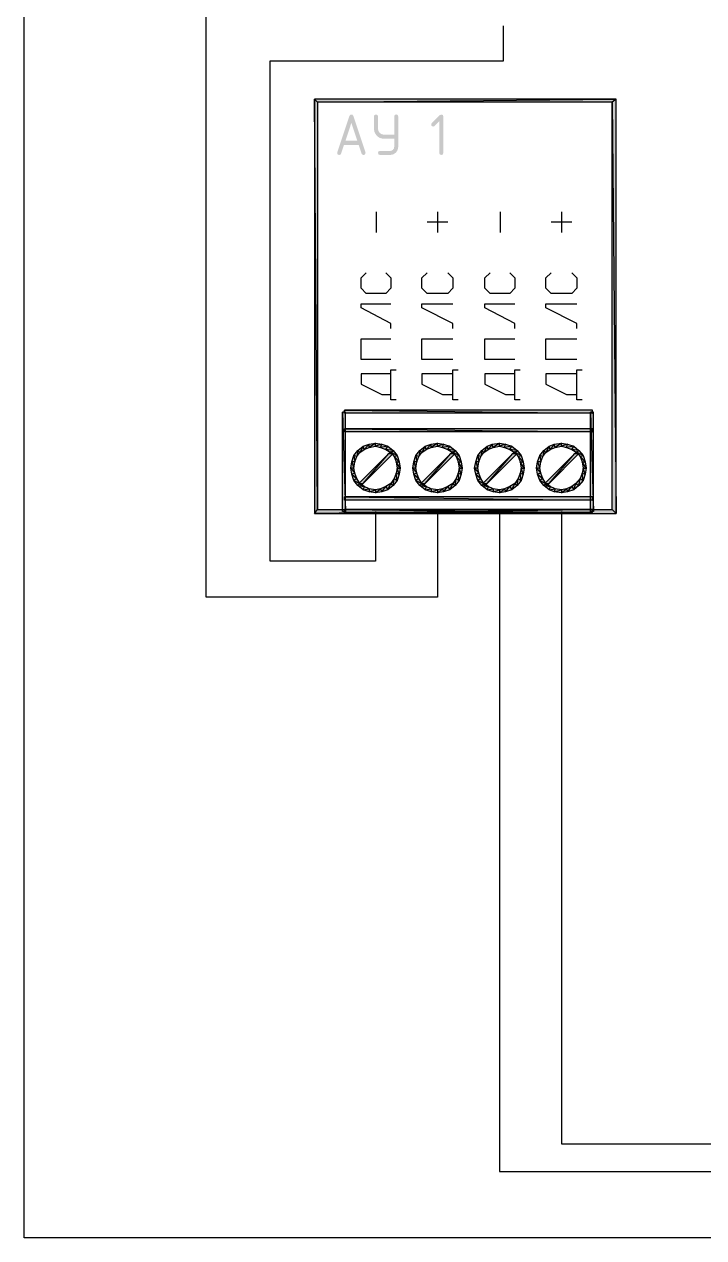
# Model space of a CAD drawing. Header units: millimetres. Extents: x 0 to 420, y 0 to 297.
# Drawn here: x 40.09 to 67.93, y 187.11 to 236.83 of the extents above; entities that cross this region are included whole.
import ezdxf

# ---------------------------------------------------------------- set-up
doc = ezdxf.new("R2010")
doc.units = ezdxf.units.MM
doc.layers.get('0').update_dxf_attribs({"linetype": 'CONTINUOUS'})

msp = doc.modelspace()

# ---------------------------------------------------------------- hatches: boundary and pattern name
at = {"true_color": 0x000007}
h = msp.add_hatch(color=0, dxfattribs=at)
h.paths.add_polyline_path([(64.346667, 216.789), (64.177333, 216.958333), (51.985333, 216.789)], flags=0)
h.paths.add_polyline_path([(64.177333, 216.958333), (51.985333, 216.789), (52.112333, 216.958333)], flags=0)
h.paths.add_polyline_path([(51.985333, 216.789), (52.112333, 216.958333), (51.985333, 233.764667)], flags=0)
h.paths.add_polyline_path([(52.112333, 216.958333), (51.985333, 233.764667), (52.112333, 233.637667)], flags=0)
h.paths.add_polyline_path([(51.985333, 233.764667), (52.112333, 233.637667), (64.346667, 233.764667)], flags=0)
h.paths.add_polyline_path([(52.112333, 233.637667), (64.346667, 233.764667), (64.177333, 233.637667)], flags=0)
h.paths.add_polyline_path([(64.346667, 233.764667), (64.177333, 233.637667), (64.346667, 216.789)], flags=0)
h.paths.add_polyline_path([(64.177333, 233.637667), (64.346667, 216.789), (64.177333, 216.958333)], flags=0)
h = msp.add_hatch(color=0, dxfattribs=at)
h.paths.add_polyline_path([(53.49423, 232.791661), (53.250593, 232.059647), (53.738418, 232.059647)], flags=0)
h.paths.add_polyline_path([(54.075211, 231.561899), (54.054265, 231.499405), (53.991977, 231.478666), (53.942023, 231.492791), (53.913153, 231.535441), (53.79354, 231.893731), (53.19492, 231.893731), (53.075306, 231.535441), (53.046023, 231.492791), (52.996482, 231.478666), (52.933988, 231.499405), (52.913249, 231.561899), (52.917107, 231.587806), (53.411548, 233.071678), (53.44338, 233.121563), (53.49423, 233.138375), (53.544735, 233.122321), (53.57581, 233.074434), (54.071352, 231.587806)], flags=0)
for points in [[(55.24953, 232.14288), (54.834465, 232.14288), (54.723369, 232.155713), (54.626588, 232.194281), (54.544172, 232.258687), (54.476175, 232.349035), (54.433524, 232.447427), (54.419399, 232.557394), (54.419399, 233.055693), (54.440139, 233.117704), (54.502633, 233.138375), (54.564645, 233.117704), (54.585315, 233.055693), (54.585315, 232.557394), (54.603505, 232.461827), (54.658076, 232.381556), (54.738622, 232.326986), (54.834465, 232.308796), (55.24953, 232.308796), (55.24953, 233.055693), (55.2702, 233.117704), (55.332212, 233.138375), (55.394499, 233.117704), (55.415445, 233.055693), (55.415445, 231.810497), (55.391192, 231.681582), (55.318983, 231.574577), (55.212047, 231.502644), (55.083614, 231.478666), (54.668549, 231.478666), (54.606055, 231.499405), (54.585315, 231.561899), (54.606055, 231.623911), (54.668549, 231.644582), (55.083614, 231.644582), (55.147279, 231.656639), (55.201023, 231.693088), (55.237265, 231.746419), (55.24953, 231.810497)], [(57.096152, 232.855602), (56.905431, 232.66433), (56.847554, 232.640628), (56.78506, 232.661298), (56.76432, 232.72331), (56.788022, 232.781187), (57.112688, 233.105853), (57.179385, 233.138375), (57.241673, 233.117704), (57.262619, 233.055693), (57.262619, 231.561899), (57.241673, 231.499405), (57.179385, 231.478666), (57.116891, 231.499405), (57.096152, 231.561899)], [(55.118, 219.329), (55.202667, 219.244333), (55.033333, 219.244333)], [(57.658, 219.329), (57.742667, 219.244333), (57.573333, 219.244333)], [(60.198, 219.329), (60.282667, 219.244333), (60.113333, 219.244333)], [(62.738, 219.329), (62.822667, 219.244333), (62.653333, 219.244333)], [(55.033333, 219.244333), (55.202667, 219.244333), (53.975, 218.016667)], [(57.573333, 219.244333), (57.742667, 219.244333), (56.515, 218.016667)], [(60.113333, 219.244333), (60.282667, 219.244333), (59.055, 218.016667)], [(62.653333, 219.244333), (62.822667, 219.244333), (61.595, 218.016667)]]:
    msp.add_hatch(color=0, dxfattribs=at).paths.add_polyline_path(points, flags=0)
h = msp.add_hatch(color=0, dxfattribs=at)
h.paths.add_polyline_path([(53.255333, 220.937667), (53.128333, 220.937667), (53.255333, 216.873667)], flags=0)
h.paths.add_polyline_path([(53.128333, 220.937667), (53.255333, 216.873667), (53.128333, 216.873667)], flags=0)
h = msp.add_hatch(color=0, dxfattribs=at)
h.paths.add_polyline_path([(63.373, 221.022333), (53.213, 221.022333), (63.373, 220.895333)], flags=0)
h.paths.add_polyline_path([(53.213, 221.022333), (63.373, 220.895333), (53.213, 220.895333)], flags=0)
h = msp.add_hatch(color=0, dxfattribs=at)
h.paths.add_polyline_path([(63.415333, 220.937667), (63.288333, 220.937667), (63.415333, 216.873667)], flags=0)
h.paths.add_polyline_path([(63.288333, 220.937667), (63.415333, 216.873667), (63.288333, 216.873667)], flags=0)
h = msp.add_hatch(color=0, dxfattribs=at)
h.paths.add_polyline_path([(63.373, 220.260333), (53.213, 220.260333), (63.373, 220.133333)], flags=0)
h.paths.add_polyline_path([(53.213, 220.260333), (63.373, 220.133333), (53.213, 220.133333)], flags=0)
h = msp.add_hatch(color=0, dxfattribs=at)
h.paths.add_polyline_path([(55.329667, 218.44), (55.456667, 218.397667), (55.372, 218.651667)], flags=0)
h.paths.add_polyline_path([(55.456667, 218.397667), (55.372, 218.651667), (55.499, 218.651667)], flags=0)
h.paths.add_polyline_path([(55.372, 218.651667), (55.499, 218.651667), (55.329667, 218.905667)], flags=0)
h.paths.add_polyline_path([(55.499, 218.651667), (55.329667, 218.905667), (55.456667, 218.905667)], flags=0)
h.paths.add_polyline_path([(55.329667, 218.905667), (55.456667, 218.905667), (55.245, 219.117333)], flags=0)
h.paths.add_polyline_path([(55.456667, 218.905667), (55.245, 219.117333), (55.372, 219.159667)], flags=0)
h.paths.add_polyline_path([(55.245, 219.117333), (55.372, 219.159667), (55.118, 219.286667)], flags=0)
h.paths.add_polyline_path([(55.372, 219.159667), (55.118, 219.286667), (55.202667, 219.371333)], flags=0)
h.paths.add_polyline_path([(55.118, 219.286667), (55.202667, 219.371333), (54.906333, 219.413667)], flags=0)
h.paths.add_polyline_path([(55.202667, 219.371333), (54.906333, 219.413667), (54.991, 219.540667)], flags=0)
h.paths.add_polyline_path([(54.906333, 219.413667), (54.991, 219.540667), (54.694667, 219.498333)], flags=0)
h.paths.add_polyline_path([(54.991, 219.540667), (54.694667, 219.498333), (54.737, 219.625333)], flags=0)
h.paths.add_polyline_path([(54.694667, 219.498333), (54.737, 219.625333), (54.483, 219.540667)], flags=0)
h.paths.add_polyline_path([(54.737, 219.625333), (54.483, 219.540667), (54.483, 219.667667)], flags=0)
h.paths.add_polyline_path([(54.483, 219.540667), (54.483, 219.667667), (54.229, 219.498333)], flags=0)
h.paths.add_polyline_path([(54.483, 219.667667), (54.229, 219.498333), (54.229, 219.625333)], flags=0)
h.paths.add_polyline_path([(54.229, 219.498333), (54.229, 219.625333), (54.017333, 219.413667)], flags=0)
h.paths.add_polyline_path([(54.229, 219.625333), (54.017333, 219.413667), (53.975, 219.540667)], flags=0)
h.paths.add_polyline_path([(54.017333, 219.413667), (53.975, 219.540667), (53.848, 219.286667)], flags=0)
h.paths.add_polyline_path([(53.975, 219.540667), (53.848, 219.286667), (53.763333, 219.371333)], flags=0)
h.paths.add_polyline_path([(53.848, 219.286667), (53.763333, 219.371333), (53.721, 219.117333)], flags=0)
h.paths.add_polyline_path([(53.763333, 219.371333), (53.721, 219.117333), (53.594, 219.159667)], flags=0)
h.paths.add_polyline_path([(53.721, 219.117333), (53.594, 219.159667), (53.636333, 218.905667)], flags=0)
h.paths.add_polyline_path([(53.594, 219.159667), (53.636333, 218.905667), (53.509333, 218.905667)], flags=0)
h.paths.add_polyline_path([(53.636333, 218.905667), (53.509333, 218.905667), (53.594, 218.651667)], flags=0)
h.paths.add_polyline_path([(53.509333, 218.905667), (53.594, 218.651667), (53.467, 218.651667)], flags=0)
h.paths.add_polyline_path([(53.594, 218.651667), (53.467, 218.651667), (53.636333, 218.44)], flags=0)
h.paths.add_polyline_path([(53.467, 218.651667), (53.636333, 218.44), (53.509333, 218.397667)], flags=0)
h.paths.add_polyline_path([(53.636333, 218.44), (53.509333, 218.397667), (53.721, 218.228333)], flags=0)
h.paths.add_polyline_path([(53.509333, 218.397667), (53.721, 218.228333), (53.594, 218.143667)], flags=0)
h.paths.add_polyline_path([(53.721, 218.228333), (53.594, 218.143667), (53.848, 218.016667)], flags=0)
h.paths.add_polyline_path([(53.594, 218.143667), (53.848, 218.016667), (53.763333, 217.932)], flags=0)
h.paths.add_polyline_path([(53.848, 218.016667), (53.763333, 217.932), (54.017333, 217.889667)], flags=0)
h.paths.add_polyline_path([(53.763333, 217.932), (54.017333, 217.889667), (53.975, 217.762667)], flags=0)
h.paths.add_polyline_path([(54.017333, 217.889667), (53.975, 217.762667), (54.229, 217.805)], flags=0)
h.paths.add_polyline_path([(53.975, 217.762667), (54.229, 217.805), (54.229, 217.678)], flags=0)
h.paths.add_polyline_path([(54.229, 217.805), (54.229, 217.678), (54.483, 217.762667)], flags=0)
h.paths.add_polyline_path([(54.229, 217.678), (54.483, 217.762667), (54.483, 217.635667)], flags=0)
h.paths.add_polyline_path([(54.483, 217.762667), (54.483, 217.635667), (54.694667, 217.805)], flags=0)
h.paths.add_polyline_path([(54.483, 217.635667), (54.694667, 217.805), (54.737, 217.678)], flags=0)
h.paths.add_polyline_path([(54.694667, 217.805), (54.737, 217.678), (54.906333, 217.889667)], flags=0)
h.paths.add_polyline_path([(54.737, 217.678), (54.906333, 217.889667), (54.991, 217.762667)], flags=0)
h.paths.add_polyline_path([(54.906333, 217.889667), (54.991, 217.762667), (55.118, 218.016667)], flags=0)
h.paths.add_polyline_path([(54.991, 217.762667), (55.118, 218.016667), (55.202667, 217.932)], flags=0)
h.paths.add_polyline_path([(55.118, 218.016667), (55.202667, 217.932), (55.245, 218.228333)], flags=0)
h.paths.add_polyline_path([(55.202667, 217.932), (55.245, 218.228333), (55.372, 218.143667)], flags=0)
h.paths.add_polyline_path([(55.245, 218.228333), (55.372, 218.143667), (55.329667, 218.44)], flags=0)
h.paths.add_polyline_path([(55.372, 218.143667), (55.329667, 218.44), (55.456667, 218.397667)], flags=0)
h = msp.add_hatch(color=0, dxfattribs=at)
h.paths.add_polyline_path([(57.869667, 218.44), (57.996667, 218.397667), (57.912, 218.651667)], flags=0)
h.paths.add_polyline_path([(57.996667, 218.397667), (57.912, 218.651667), (58.039, 218.651667)], flags=0)
h.paths.add_polyline_path([(57.912, 218.651667), (58.039, 218.651667), (57.869667, 218.905667)], flags=0)
h.paths.add_polyline_path([(58.039, 218.651667), (57.869667, 218.905667), (57.996667, 218.905667)], flags=0)
h.paths.add_polyline_path([(57.869667, 218.905667), (57.996667, 218.905667), (57.785, 219.117333)], flags=0)
h.paths.add_polyline_path([(57.996667, 218.905667), (57.785, 219.117333), (57.912, 219.159667)], flags=0)
h.paths.add_polyline_path([(57.785, 219.117333), (57.912, 219.159667), (57.658, 219.286667)], flags=0)
h.paths.add_polyline_path([(57.912, 219.159667), (57.658, 219.286667), (57.742667, 219.371333)], flags=0)
h.paths.add_polyline_path([(57.658, 219.286667), (57.742667, 219.371333), (57.446333, 219.413667)], flags=0)
h.paths.add_polyline_path([(57.742667, 219.371333), (57.446333, 219.413667), (57.531, 219.540667)], flags=0)
h.paths.add_polyline_path([(57.446333, 219.413667), (57.531, 219.540667), (57.234667, 219.498333)], flags=0)
h.paths.add_polyline_path([(57.531, 219.540667), (57.234667, 219.498333), (57.277, 219.625333)], flags=0)
h.paths.add_polyline_path([(57.234667, 219.498333), (57.277, 219.625333), (57.023, 219.540667)], flags=0)
h.paths.add_polyline_path([(57.277, 219.625333), (57.023, 219.540667), (57.023, 219.667667)], flags=0)
h.paths.add_polyline_path([(57.023, 219.540667), (57.023, 219.667667), (56.769, 219.498333)], flags=0)
h.paths.add_polyline_path([(57.023, 219.667667), (56.769, 219.498333), (56.769, 219.625333)], flags=0)
h.paths.add_polyline_path([(56.769, 219.498333), (56.769, 219.625333), (56.557333, 219.413667)], flags=0)
h.paths.add_polyline_path([(56.769, 219.625333), (56.557333, 219.413667), (56.515, 219.540667)], flags=0)
h.paths.add_polyline_path([(56.557333, 219.413667), (56.515, 219.540667), (56.388, 219.286667)], flags=0)
h.paths.add_polyline_path([(56.515, 219.540667), (56.388, 219.286667), (56.303333, 219.371333)], flags=0)
h.paths.add_polyline_path([(56.388, 219.286667), (56.303333, 219.371333), (56.261, 219.117333)], flags=0)
h.paths.add_polyline_path([(56.303333, 219.371333), (56.261, 219.117333), (56.134, 219.159667)], flags=0)
h.paths.add_polyline_path([(56.261, 219.117333), (56.134, 219.159667), (56.176333, 218.905667)], flags=0)
h.paths.add_polyline_path([(56.134, 219.159667), (56.176333, 218.905667), (56.049333, 218.905667)], flags=0)
h.paths.add_polyline_path([(56.176333, 218.905667), (56.049333, 218.905667), (56.134, 218.651667)], flags=0)
h.paths.add_polyline_path([(56.049333, 218.905667), (56.134, 218.651667), (56.007, 218.651667)], flags=0)
h.paths.add_polyline_path([(56.134, 218.651667), (56.007, 218.651667), (56.176333, 218.44)], flags=0)
h.paths.add_polyline_path([(56.007, 218.651667), (56.176333, 218.44), (56.049333, 218.397667)], flags=0)
h.paths.add_polyline_path([(56.176333, 218.44), (56.049333, 218.397667), (56.261, 218.228333)], flags=0)
h.paths.add_polyline_path([(56.049333, 218.397667), (56.261, 218.228333), (56.134, 218.143667)], flags=0)
h.paths.add_polyline_path([(56.261, 218.228333), (56.134, 218.143667), (56.388, 218.016667)], flags=0)
h.paths.add_polyline_path([(56.134, 218.143667), (56.388, 218.016667), (56.303333, 217.932)], flags=0)
h.paths.add_polyline_path([(56.388, 218.016667), (56.303333, 217.932), (56.557333, 217.889667)], flags=0)
h.paths.add_polyline_path([(56.303333, 217.932), (56.557333, 217.889667), (56.515, 217.762667)], flags=0)
h.paths.add_polyline_path([(56.557333, 217.889667), (56.515, 217.762667), (56.769, 217.805)], flags=0)
h.paths.add_polyline_path([(56.515, 217.762667), (56.769, 217.805), (56.769, 217.678)], flags=0)
h.paths.add_polyline_path([(56.769, 217.805), (56.769, 217.678), (57.023, 217.762667)], flags=0)
h.paths.add_polyline_path([(56.769, 217.678), (57.023, 217.762667), (57.023, 217.635667)], flags=0)
h.paths.add_polyline_path([(57.023, 217.762667), (57.023, 217.635667), (57.234667, 217.805)], flags=0)
h.paths.add_polyline_path([(57.023, 217.635667), (57.234667, 217.805), (57.277, 217.678)], flags=0)
h.paths.add_polyline_path([(57.234667, 217.805), (57.277, 217.678), (57.446333, 217.889667)], flags=0)
h.paths.add_polyline_path([(57.277, 217.678), (57.446333, 217.889667), (57.531, 217.762667)], flags=0)
h.paths.add_polyline_path([(57.446333, 217.889667), (57.531, 217.762667), (57.658, 218.016667)], flags=0)
h.paths.add_polyline_path([(57.531, 217.762667), (57.658, 218.016667), (57.742667, 217.932)], flags=0)
h.paths.add_polyline_path([(57.658, 218.016667), (57.742667, 217.932), (57.785, 218.228333)], flags=0)
h.paths.add_polyline_path([(57.742667, 217.932), (57.785, 218.228333), (57.912, 218.143667)], flags=0)
h.paths.add_polyline_path([(57.785, 218.228333), (57.912, 218.143667), (57.869667, 218.44)], flags=0)
h.paths.add_polyline_path([(57.912, 218.143667), (57.869667, 218.44), (57.996667, 218.397667)], flags=0)
h = msp.add_hatch(color=0, dxfattribs=at)
h.paths.add_polyline_path([(60.409667, 218.44), (60.536667, 218.397667), (60.452, 218.651667)], flags=0)
h.paths.add_polyline_path([(60.536667, 218.397667), (60.452, 218.651667), (60.579, 218.651667)], flags=0)
h.paths.add_polyline_path([(60.452, 218.651667), (60.579, 218.651667), (60.409667, 218.905667)], flags=0)
h.paths.add_polyline_path([(60.579, 218.651667), (60.409667, 218.905667), (60.536667, 218.905667)], flags=0)
h.paths.add_polyline_path([(60.409667, 218.905667), (60.536667, 218.905667), (60.325, 219.117333)], flags=0)
h.paths.add_polyline_path([(60.536667, 218.905667), (60.325, 219.117333), (60.452, 219.159667)], flags=0)
h.paths.add_polyline_path([(60.325, 219.117333), (60.452, 219.159667), (60.198, 219.286667)], flags=0)
h.paths.add_polyline_path([(60.452, 219.159667), (60.198, 219.286667), (60.282667, 219.371333)], flags=0)
h.paths.add_polyline_path([(60.198, 219.286667), (60.282667, 219.371333), (59.986333, 219.413667)], flags=0)
h.paths.add_polyline_path([(60.282667, 219.371333), (59.986333, 219.413667), (60.071, 219.540667)], flags=0)
h.paths.add_polyline_path([(59.986333, 219.413667), (60.071, 219.540667), (59.774667, 219.498333)], flags=0)
h.paths.add_polyline_path([(60.071, 219.540667), (59.774667, 219.498333), (59.817, 219.625333)], flags=0)
h.paths.add_polyline_path([(59.774667, 219.498333), (59.817, 219.625333), (59.563, 219.540667)], flags=0)
h.paths.add_polyline_path([(59.817, 219.625333), (59.563, 219.540667), (59.563, 219.667667)], flags=0)
h.paths.add_polyline_path([(59.563, 219.540667), (59.563, 219.667667), (59.309, 219.498333)], flags=0)
h.paths.add_polyline_path([(59.563, 219.667667), (59.309, 219.498333), (59.266667, 219.625333)], flags=0)
h.paths.add_polyline_path([(59.309, 219.498333), (59.266667, 219.625333), (59.097333, 219.413667)], flags=0)
h.paths.add_polyline_path([(59.266667, 219.625333), (59.097333, 219.413667), (59.055, 219.540667)], flags=0)
h.paths.add_polyline_path([(59.097333, 219.413667), (59.055, 219.540667), (58.928, 219.286667)], flags=0)
h.paths.add_polyline_path([(59.055, 219.540667), (58.928, 219.286667), (58.843333, 219.371333)], flags=0)
h.paths.add_polyline_path([(58.928, 219.286667), (58.843333, 219.371333), (58.801, 219.117333)], flags=0)
h.paths.add_polyline_path([(58.843333, 219.371333), (58.801, 219.117333), (58.674, 219.159667)], flags=0)
h.paths.add_polyline_path([(58.801, 219.117333), (58.674, 219.159667), (58.716333, 218.905667)], flags=0)
h.paths.add_polyline_path([(58.674, 219.159667), (58.716333, 218.905667), (58.589333, 218.905667)], flags=0)
h.paths.add_polyline_path([(58.716333, 218.905667), (58.589333, 218.905667), (58.674, 218.651667)], flags=0)
h.paths.add_polyline_path([(58.589333, 218.905667), (58.674, 218.651667), (58.547, 218.651667)], flags=0)
h.paths.add_polyline_path([(58.674, 218.651667), (58.547, 218.651667), (58.716333, 218.44)], flags=0)
h.paths.add_polyline_path([(58.547, 218.651667), (58.716333, 218.44), (58.589333, 218.397667)], flags=0)
h.paths.add_polyline_path([(58.716333, 218.44), (58.589333, 218.397667), (58.801, 218.228333)], flags=0)
h.paths.add_polyline_path([(58.589333, 218.397667), (58.801, 218.228333), (58.674, 218.143667)], flags=0)
h.paths.add_polyline_path([(58.801, 218.228333), (58.674, 218.143667), (58.928, 218.016667)], flags=0)
h.paths.add_polyline_path([(58.674, 218.143667), (58.928, 218.016667), (58.843333, 217.932)], flags=0)
h.paths.add_polyline_path([(58.928, 218.016667), (58.843333, 217.932), (59.097333, 217.889667)], flags=0)
h.paths.add_polyline_path([(58.843333, 217.932), (59.097333, 217.889667), (59.055, 217.762667)], flags=0)
h.paths.add_polyline_path([(59.097333, 217.889667), (59.055, 217.762667), (59.309, 217.805)], flags=0)
h.paths.add_polyline_path([(59.055, 217.762667), (59.309, 217.805), (59.309, 217.678)], flags=0)
h.paths.add_polyline_path([(59.309, 217.805), (59.309, 217.678), (59.563, 217.762667)], flags=0)
h.paths.add_polyline_path([(59.309, 217.678), (59.563, 217.762667), (59.563, 217.635667)], flags=0)
h.paths.add_polyline_path([(59.563, 217.762667), (59.563, 217.635667), (59.774667, 217.805)], flags=0)
h.paths.add_polyline_path([(59.563, 217.635667), (59.774667, 217.805), (59.817, 217.678)], flags=0)
h.paths.add_polyline_path([(59.774667, 217.805), (59.817, 217.678), (59.986333, 217.889667)], flags=0)
h.paths.add_polyline_path([(59.817, 217.678), (59.986333, 217.889667), (60.071, 217.762667)], flags=0)
h.paths.add_polyline_path([(59.986333, 217.889667), (60.071, 217.762667), (60.198, 218.016667)], flags=0)
h.paths.add_polyline_path([(60.071, 217.762667), (60.198, 218.016667), (60.282667, 217.932)], flags=0)
h.paths.add_polyline_path([(60.198, 218.016667), (60.282667, 217.932), (60.325, 218.228333)], flags=0)
h.paths.add_polyline_path([(60.282667, 217.932), (60.325, 218.228333), (60.452, 218.143667)], flags=0)
h.paths.add_polyline_path([(60.325, 218.228333), (60.452, 218.143667), (60.409667, 218.44)], flags=0)
h.paths.add_polyline_path([(60.452, 218.143667), (60.409667, 218.44), (60.536667, 218.397667)], flags=0)
h = msp.add_hatch(color=0, dxfattribs=at)
h.paths.add_polyline_path([(62.949667, 218.44), (63.076667, 218.397667), (62.992, 218.651667)], flags=0)
h.paths.add_polyline_path([(63.076667, 218.397667), (62.992, 218.651667), (63.119, 218.651667)], flags=0)
h.paths.add_polyline_path([(62.992, 218.651667), (63.119, 218.651667), (62.949667, 218.905667)], flags=0)
h.paths.add_polyline_path([(63.119, 218.651667), (62.949667, 218.905667), (63.076667, 218.905667)], flags=0)
h.paths.add_polyline_path([(62.949667, 218.905667), (63.076667, 218.905667), (62.865, 219.117333)], flags=0)
h.paths.add_polyline_path([(63.076667, 218.905667), (62.865, 219.117333), (62.992, 219.159667)], flags=0)
h.paths.add_polyline_path([(62.865, 219.117333), (62.992, 219.159667), (62.738, 219.286667)], flags=0)
h.paths.add_polyline_path([(62.992, 219.159667), (62.738, 219.286667), (62.822667, 219.371333)], flags=0)
h.paths.add_polyline_path([(62.738, 219.286667), (62.822667, 219.371333), (62.526333, 219.413667)], flags=0)
h.paths.add_polyline_path([(62.822667, 219.371333), (62.526333, 219.413667), (62.611, 219.540667)], flags=0)
h.paths.add_polyline_path([(62.526333, 219.413667), (62.611, 219.540667), (62.314667, 219.498333)], flags=0)
h.paths.add_polyline_path([(62.611, 219.540667), (62.314667, 219.498333), (62.357, 219.625333)], flags=0)
h.paths.add_polyline_path([(62.314667, 219.498333), (62.357, 219.625333), (62.103, 219.540667)], flags=0)
h.paths.add_polyline_path([(62.357, 219.625333), (62.103, 219.540667), (62.103, 219.667667)], flags=0)
h.paths.add_polyline_path([(62.103, 219.540667), (62.103, 219.667667), (61.849, 219.498333)], flags=0)
h.paths.add_polyline_path([(62.103, 219.667667), (61.849, 219.498333), (61.806667, 219.625333)], flags=0)
h.paths.add_polyline_path([(61.849, 219.498333), (61.806667, 219.625333), (61.637333, 219.413667)], flags=0)
h.paths.add_polyline_path([(61.806667, 219.625333), (61.637333, 219.413667), (61.595, 219.540667)], flags=0)
h.paths.add_polyline_path([(61.637333, 219.413667), (61.595, 219.540667), (61.468, 219.286667)], flags=0)
h.paths.add_polyline_path([(61.595, 219.540667), (61.468, 219.286667), (61.383333, 219.371333)], flags=0)
h.paths.add_polyline_path([(61.468, 219.286667), (61.383333, 219.371333), (61.341, 219.117333)], flags=0)
h.paths.add_polyline_path([(61.383333, 219.371333), (61.341, 219.117333), (61.214, 219.159667)], flags=0)
h.paths.add_polyline_path([(61.341, 219.117333), (61.214, 219.159667), (61.256333, 218.905667)], flags=0)
h.paths.add_polyline_path([(61.214, 219.159667), (61.256333, 218.905667), (61.129333, 218.905667)], flags=0)
h.paths.add_polyline_path([(61.256333, 218.905667), (61.129333, 218.905667), (61.214, 218.651667)], flags=0)
h.paths.add_polyline_path([(61.129333, 218.905667), (61.214, 218.651667), (61.087, 218.651667)], flags=0)
h.paths.add_polyline_path([(61.214, 218.651667), (61.087, 218.651667), (61.256333, 218.44)], flags=0)
h.paths.add_polyline_path([(61.087, 218.651667), (61.256333, 218.44), (61.129333, 218.397667)], flags=0)
h.paths.add_polyline_path([(61.256333, 218.44), (61.129333, 218.397667), (61.341, 218.228333)], flags=0)
h.paths.add_polyline_path([(61.129333, 218.397667), (61.341, 218.228333), (61.214, 218.143667)], flags=0)
h.paths.add_polyline_path([(61.341, 218.228333), (61.214, 218.143667), (61.468, 218.016667)], flags=0)
h.paths.add_polyline_path([(61.214, 218.143667), (61.468, 218.016667), (61.383333, 217.932)], flags=0)
h.paths.add_polyline_path([(61.468, 218.016667), (61.383333, 217.932), (61.637333, 217.889667)], flags=0)
h.paths.add_polyline_path([(61.383333, 217.932), (61.637333, 217.889667), (61.595, 217.762667)], flags=0)
h.paths.add_polyline_path([(61.637333, 217.889667), (61.595, 217.762667), (61.849, 217.805)], flags=0)
h.paths.add_polyline_path([(61.595, 217.762667), (61.849, 217.805), (61.806667, 217.678)], flags=0)
h.paths.add_polyline_path([(61.849, 217.805), (61.806667, 217.678), (62.103, 217.762667)], flags=0)
h.paths.add_polyline_path([(61.806667, 217.678), (62.103, 217.762667), (62.103, 217.635667)], flags=0)
h.paths.add_polyline_path([(62.103, 217.762667), (62.103, 217.635667), (62.314667, 217.805)], flags=0)
h.paths.add_polyline_path([(62.103, 217.635667), (62.314667, 217.805), (62.357, 217.678)], flags=0)
h.paths.add_polyline_path([(62.314667, 217.805), (62.357, 217.678), (62.526333, 217.889667)], flags=0)
h.paths.add_polyline_path([(62.357, 217.678), (62.526333, 217.889667), (62.611, 217.762667)], flags=0)
h.paths.add_polyline_path([(62.526333, 217.889667), (62.611, 217.762667), (62.695667, 218.016667)], flags=0)
h.paths.add_polyline_path([(62.611, 217.762667), (62.695667, 218.016667), (62.822667, 217.932)], flags=0)
h.paths.add_polyline_path([(62.695667, 218.016667), (62.822667, 217.932), (62.865, 218.228333)], flags=0)
h.paths.add_polyline_path([(62.822667, 217.932), (62.865, 218.228333), (62.992, 218.143667)], flags=0)
h.paths.add_polyline_path([(62.865, 218.228333), (62.992, 218.143667), (62.949667, 218.44)], flags=0)
h.paths.add_polyline_path([(62.992, 218.143667), (62.949667, 218.44), (63.076667, 218.397667)], flags=0)
h = msp.add_hatch(color=0, dxfattribs=at)
h.paths.add_polyline_path([(55.033333, 219.244333), (53.805667, 218.016667), (53.975, 218.016667)], flags=0)
h.paths.add_polyline_path([(53.805667, 218.016667), (53.975, 218.016667), (53.890333, 217.932)], flags=0)
h = msp.add_hatch(color=0, dxfattribs=at)
h.paths.add_polyline_path([(57.573333, 219.244333), (56.345667, 218.016667), (56.515, 218.016667)], flags=0)
h.paths.add_polyline_path([(56.345667, 218.016667), (56.515, 218.016667), (56.430333, 217.932)], flags=0)
h = msp.add_hatch(color=0, dxfattribs=at)
h.paths.add_polyline_path([(60.113333, 219.244333), (58.885667, 218.016667), (59.055, 218.016667)], flags=0)
h.paths.add_polyline_path([(58.885667, 218.016667), (59.055, 218.016667), (58.970333, 217.932)], flags=0)
h = msp.add_hatch(color=0, dxfattribs=at)
h.paths.add_polyline_path([(62.653333, 219.244333), (61.425667, 218.016667), (61.595, 218.016667)], flags=0)
h.paths.add_polyline_path([(61.425667, 218.016667), (61.595, 218.016667), (61.510333, 217.932)], flags=0)
h = msp.add_hatch(color=0, dxfattribs=at)
h.paths.add_polyline_path([(63.373, 217.466333), (53.213, 217.466333), (63.373, 217.339333)], flags=0)
h.paths.add_polyline_path([(53.213, 217.466333), (63.373, 217.339333), (53.213, 217.339333)], flags=0)
h = msp.add_hatch(color=0, dxfattribs=at)
h.paths.add_polyline_path([(63.373, 216.958333), (53.213, 216.958333), (63.373, 216.831333)], flags=0)
h.paths.add_polyline_path([(53.213, 216.958333), (63.373, 216.831333), (53.213, 216.831333)], flags=0)

# ---------------------------------------------------------------- linework, layer by layer
at = {"color": 0, "true_color": 0x000007}
for points in [[(138.218333, 272.203333), (138.218333, 187.113333), (40.089667, 187.113333), (40.089667, 272.203333)], [(51.985333, 216.789), (52.112333, 216.958333), (51.985333, 233.764667)], [(52.112333, 216.958333), (51.985333, 233.764667), (52.112333, 233.637667)], [(51.985333, 233.764667), (52.112333, 233.637667), (64.346667, 233.764667)], [(52.112333, 233.637667), (64.346667, 233.764667), (64.177333, 233.637667)], [(64.346667, 233.764667), (64.177333, 233.637667), (64.346667, 216.789)], [(64.177333, 233.637667), (64.346667, 216.789), (64.177333, 216.958333)], [(53.255333, 220.937667), (53.128333, 220.937667), (53.255333, 216.873667)], [(53.128333, 220.937667), (53.255333, 216.873667), (53.128333, 216.873667)], [(63.373, 221.022333), (53.213, 221.022333), (63.373, 220.895333)], [(53.213, 221.022333), (63.373, 220.895333), (53.213, 220.895333)], [(63.415333, 220.937667), (63.288333, 220.937667), (63.415333, 216.873667)], [(63.288333, 220.937667), (63.415333, 216.873667), (63.288333, 216.873667)], [(63.373, 220.260333), (53.213, 220.260333), (63.373, 220.133333)], [(53.213, 220.260333), (63.373, 220.133333), (53.213, 220.133333)], [(53.763333, 219.371333), (53.721, 219.117333), (53.594, 219.159667)], [(53.848, 219.286667), (53.763333, 219.371333), (53.721, 219.117333)], [(53.975, 219.540667), (53.848, 219.286667), (53.763333, 219.371333)], [(54.017333, 219.413667), (53.975, 219.540667), (53.848, 219.286667)], [(54.229, 219.625333), (54.017333, 219.413667), (53.975, 219.540667)], [(54.229, 219.498333), (54.229, 219.625333), (54.017333, 219.413667)], [(54.483, 219.540667), (54.483, 219.667667), (54.229, 219.498333)], [(54.483, 219.667667), (54.229, 219.498333), (54.229, 219.625333)], [(54.737, 219.625333), (54.483, 219.540667), (54.483, 219.667667)], [(54.694667, 219.498333), (54.737, 219.625333), (54.483, 219.540667)], [(54.991, 219.540667), (54.694667, 219.498333), (54.737, 219.625333)], [(54.906333, 219.413667), (54.991, 219.540667), (54.694667, 219.498333)], [(55.202667, 219.371333), (54.906333, 219.413667), (54.991, 219.540667)], [(55.118, 219.286667), (55.202667, 219.371333), (54.906333, 219.413667)], [(55.118, 219.329), (55.202667, 219.244333), (55.033333, 219.244333)], [(55.372, 219.159667), (55.118, 219.286667), (55.202667, 219.371333)], [(55.245, 219.117333), (55.372, 219.159667), (55.118, 219.286667)], [(56.303333, 219.371333), (56.261, 219.117333), (56.134, 219.159667)], [(56.388, 219.286667), (56.303333, 219.371333), (56.261, 219.117333)], [(56.515, 219.540667), (56.388, 219.286667), (56.303333, 219.371333)], [(56.557333, 219.413667), (56.515, 219.540667), (56.388, 219.286667)], [(56.769, 219.625333), (56.557333, 219.413667), (56.515, 219.540667)], [(56.769, 219.498333), (56.769, 219.625333), (56.557333, 219.413667)], [(57.023, 219.540667), (57.023, 219.667667), (56.769, 219.498333)], [(57.023, 219.667667), (56.769, 219.498333), (56.769, 219.625333)], [(57.277, 219.625333), (57.023, 219.540667), (57.023, 219.667667)], [(57.234667, 219.498333), (57.277, 219.625333), (57.023, 219.540667)], [(57.531, 219.540667), (57.234667, 219.498333), (57.277, 219.625333)], [(57.446333, 219.413667), (57.531, 219.540667), (57.234667, 219.498333)], [(57.742667, 219.371333), (57.446333, 219.413667), (57.531, 219.540667)], [(57.658, 219.286667), (57.742667, 219.371333), (57.446333, 219.413667)], [(57.658, 219.329), (57.742667, 219.244333), (57.573333, 219.244333)], [(57.912, 219.159667), (57.658, 219.286667), (57.742667, 219.371333)], [(57.785, 219.117333), (57.912, 219.159667), (57.658, 219.286667)], [(58.843333, 219.371333), (58.801, 219.117333), (58.674, 219.159667)], [(58.928, 219.286667), (58.843333, 219.371333), (58.801, 219.117333)], [(59.055, 219.540667), (58.928, 219.286667), (58.843333, 219.371333)], [(59.097333, 219.413667), (59.055, 219.540667), (58.928, 219.286667)], [(59.266667, 219.625333), (59.097333, 219.413667), (59.055, 219.540667)], [(59.309, 219.498333), (59.266667, 219.625333), (59.097333, 219.413667)], [(59.563, 219.667667), (59.309, 219.498333), (59.266667, 219.625333)], [(59.563, 219.540667), (59.563, 219.667667), (59.309, 219.498333)], [(59.817, 219.625333), (59.563, 219.540667), (59.563, 219.667667)], [(59.774667, 219.498333), (59.817, 219.625333), (59.563, 219.540667)], [(60.071, 219.540667), (59.774667, 219.498333), (59.817, 219.625333)], [(59.986333, 219.413667), (60.071, 219.540667), (59.774667, 219.498333)], [(60.282667, 219.371333), (59.986333, 219.413667), (60.071, 219.540667)], [(60.198, 219.286667), (60.282667, 219.371333), (59.986333, 219.413667)], [(60.198, 219.329), (60.282667, 219.244333), (60.113333, 219.244333)], [(60.452, 219.159667), (60.198, 219.286667), (60.282667, 219.371333)], [(60.325, 219.117333), (60.452, 219.159667), (60.198, 219.286667)], [(61.383333, 219.371333), (61.341, 219.117333), (61.214, 219.159667)], [(61.468, 219.286667), (61.383333, 219.371333), (61.341, 219.117333)], [(61.595, 219.540667), (61.468, 219.286667), (61.383333, 219.371333)], [(61.637333, 219.413667), (61.595, 219.540667), (61.468, 219.286667)], [(61.806667, 219.625333), (61.637333, 219.413667), (61.595, 219.540667)], [(61.849, 219.498333), (61.806667, 219.625333), (61.637333, 219.413667)], [(62.103, 219.667667), (61.849, 219.498333), (61.806667, 219.625333)], [(62.103, 219.540667), (62.103, 219.667667), (61.849, 219.498333)], [(62.357, 219.625333), (62.103, 219.540667), (62.103, 219.667667)], [(62.314667, 219.498333), (62.357, 219.625333), (62.103, 219.540667)], [(62.611, 219.540667), (62.314667, 219.498333), (62.357, 219.625333)], [(62.526333, 219.413667), (62.611, 219.540667), (62.314667, 219.498333)], [(62.822667, 219.371333), (62.526333, 219.413667), (62.611, 219.540667)], [(62.738, 219.286667), (62.822667, 219.371333), (62.526333, 219.413667)], [(62.738, 219.329), (62.822667, 219.244333), (62.653333, 219.244333)], [(62.992, 219.159667), (62.738, 219.286667), (62.822667, 219.371333)], [(62.865, 219.117333), (62.992, 219.159667), (62.738, 219.286667)], [(53.509333, 218.905667), (53.594, 218.651667), (53.467, 218.651667)], [(53.594, 219.159667), (53.636333, 218.905667), (53.509333, 218.905667)], [(53.636333, 218.905667), (53.509333, 218.905667), (53.594, 218.651667)], [(53.721, 219.117333), (53.594, 219.159667), (53.636333, 218.905667)], [(55.033333, 219.244333), (53.805667, 218.016667), (53.975, 218.016667)], [(55.033333, 219.244333), (55.202667, 219.244333), (53.975, 218.016667)], [(55.456667, 218.905667), (55.245, 219.117333), (55.372, 219.159667)], [(55.329667, 218.905667), (55.456667, 218.905667), (55.245, 219.117333)], [(55.372, 218.651667), (55.499, 218.651667), (55.329667, 218.905667)], [(55.499, 218.651667), (55.329667, 218.905667), (55.456667, 218.905667)], [(56.049333, 218.905667), (56.134, 218.651667), (56.007, 218.651667)], [(56.134, 219.159667), (56.176333, 218.905667), (56.049333, 218.905667)], [(56.176333, 218.905667), (56.049333, 218.905667), (56.134, 218.651667)], [(56.261, 219.117333), (56.134, 219.159667), (56.176333, 218.905667)], [(57.573333, 219.244333), (56.345667, 218.016667), (56.515, 218.016667)], [(57.573333, 219.244333), (57.742667, 219.244333), (56.515, 218.016667)], [(57.996667, 218.905667), (57.785, 219.117333), (57.912, 219.159667)], [(57.869667, 218.905667), (57.996667, 218.905667), (57.785, 219.117333)], [(57.912, 218.651667), (58.039, 218.651667), (57.869667, 218.905667)], [(58.039, 218.651667), (57.869667, 218.905667), (57.996667, 218.905667)], [(58.589333, 218.905667), (58.674, 218.651667), (58.547, 218.651667)], [(58.674, 219.159667), (58.716333, 218.905667), (58.589333, 218.905667)], [(58.716333, 218.905667), (58.589333, 218.905667), (58.674, 218.651667)], [(58.801, 219.117333), (58.674, 219.159667), (58.716333, 218.905667)], [(60.113333, 219.244333), (58.885667, 218.016667), (59.055, 218.016667)], [(60.113333, 219.244333), (60.282667, 219.244333), (59.055, 218.016667)], [(60.536667, 218.905667), (60.325, 219.117333), (60.452, 219.159667)], [(60.409667, 218.905667), (60.536667, 218.905667), (60.325, 219.117333)], [(60.452, 218.651667), (60.579, 218.651667), (60.409667, 218.905667)], [(60.579, 218.651667), (60.409667, 218.905667), (60.536667, 218.905667)], [(61.129333, 218.905667), (61.214, 218.651667), (61.087, 218.651667)], [(61.214, 219.159667), (61.256333, 218.905667), (61.129333, 218.905667)], [(61.256333, 218.905667), (61.129333, 218.905667), (61.214, 218.651667)], [(61.341, 219.117333), (61.214, 219.159667), (61.256333, 218.905667)], [(62.653333, 219.244333), (61.425667, 218.016667), (61.595, 218.016667)], [(62.653333, 219.244333), (62.822667, 219.244333), (61.595, 218.016667)], [(63.076667, 218.905667), (62.865, 219.117333), (62.992, 219.159667)], [(62.949667, 218.905667), (63.076667, 218.905667), (62.865, 219.117333)], [(62.992, 218.651667), (63.119, 218.651667), (62.949667, 218.905667)], [(63.119, 218.651667), (62.949667, 218.905667), (63.076667, 218.905667)], [(53.594, 218.651667), (53.467, 218.651667), (53.636333, 218.44)], [(53.467, 218.651667), (53.636333, 218.44), (53.509333, 218.397667)], [(53.636333, 218.44), (53.509333, 218.397667), (53.721, 218.228333)], [(53.509333, 218.397667), (53.721, 218.228333), (53.594, 218.143667)], [(55.245, 218.228333), (55.372, 218.143667), (55.329667, 218.44)], [(55.329667, 218.44), (55.456667, 218.397667), (55.372, 218.651667)], [(55.372, 218.143667), (55.329667, 218.44), (55.456667, 218.397667)], [(55.456667, 218.397667), (55.372, 218.651667), (55.499, 218.651667)], [(56.134, 218.651667), (56.007, 218.651667), (56.176333, 218.44)], [(56.007, 218.651667), (56.176333, 218.44), (56.049333, 218.397667)], [(56.176333, 218.44), (56.049333, 218.397667), (56.261, 218.228333)], [(56.049333, 218.397667), (56.261, 218.228333), (56.134, 218.143667)], [(57.785, 218.228333), (57.912, 218.143667), (57.869667, 218.44)], [(57.869667, 218.44), (57.996667, 218.397667), (57.912, 218.651667)], [(57.912, 218.143667), (57.869667, 218.44), (57.996667, 218.397667)], [(57.996667, 218.397667), (57.912, 218.651667), (58.039, 218.651667)], [(58.674, 218.651667), (58.547, 218.651667), (58.716333, 218.44)], [(58.547, 218.651667), (58.716333, 218.44), (58.589333, 218.397667)], [(58.716333, 218.44), (58.589333, 218.397667), (58.801, 218.228333)], [(58.589333, 218.397667), (58.801, 218.228333), (58.674, 218.143667)], [(60.325, 218.228333), (60.452, 218.143667), (60.409667, 218.44)], [(60.409667, 218.44), (60.536667, 218.397667), (60.452, 218.651667)], [(60.452, 218.143667), (60.409667, 218.44), (60.536667, 218.397667)], [(60.536667, 218.397667), (60.452, 218.651667), (60.579, 218.651667)], [(61.214, 218.651667), (61.087, 218.651667), (61.256333, 218.44)], [(61.087, 218.651667), (61.256333, 218.44), (61.129333, 218.397667)], [(61.256333, 218.44), (61.129333, 218.397667), (61.341, 218.228333)], [(61.129333, 218.397667), (61.341, 218.228333), (61.214, 218.143667)], [(62.865, 218.228333), (62.992, 218.143667), (62.949667, 218.44)], [(62.949667, 218.44), (63.076667, 218.397667), (62.992, 218.651667)], [(62.992, 218.143667), (62.949667, 218.44), (63.076667, 218.397667)], [(63.076667, 218.397667), (62.992, 218.651667), (63.119, 218.651667)], [(53.721, 218.228333), (53.594, 218.143667), (53.848, 218.016667)], [(53.594, 218.143667), (53.848, 218.016667), (53.763333, 217.932)], [(53.848, 218.016667), (53.763333, 217.932), (54.017333, 217.889667)], [(53.763333, 217.932), (54.017333, 217.889667), (53.975, 217.762667)], [(53.805667, 218.016667), (53.975, 218.016667), (53.890333, 217.932)], [(54.017333, 217.889667), (53.975, 217.762667), (54.229, 217.805)], [(53.975, 217.762667), (54.229, 217.805), (54.229, 217.678)], [(54.229, 217.805), (54.229, 217.678), (54.483, 217.762667)], [(54.483, 217.762667), (54.483, 217.635667), (54.694667, 217.805)], [(54.483, 217.635667), (54.694667, 217.805), (54.737, 217.678)], [(54.694667, 217.805), (54.737, 217.678), (54.906333, 217.889667)], [(54.737, 217.678), (54.906333, 217.889667), (54.991, 217.762667)], [(54.906333, 217.889667), (54.991, 217.762667), (55.118, 218.016667)], [(54.991, 217.762667), (55.118, 218.016667), (55.202667, 217.932)], [(55.118, 218.016667), (55.202667, 217.932), (55.245, 218.228333)], [(55.202667, 217.932), (55.245, 218.228333), (55.372, 218.143667)], [(56.261, 218.228333), (56.134, 218.143667), (56.388, 218.016667)], [(56.134, 218.143667), (56.388, 218.016667), (56.303333, 217.932)], [(56.388, 218.016667), (56.303333, 217.932), (56.557333, 217.889667)], [(56.303333, 217.932), (56.557333, 217.889667), (56.515, 217.762667)], [(56.345667, 218.016667), (56.515, 218.016667), (56.430333, 217.932)], [(56.557333, 217.889667), (56.515, 217.762667), (56.769, 217.805)], [(56.515, 217.762667), (56.769, 217.805), (56.769, 217.678)], [(56.769, 217.805), (56.769, 217.678), (57.023, 217.762667)], [(57.023, 217.762667), (57.023, 217.635667), (57.234667, 217.805)], [(57.023, 217.635667), (57.234667, 217.805), (57.277, 217.678)], [(57.234667, 217.805), (57.277, 217.678), (57.446333, 217.889667)], [(57.277, 217.678), (57.446333, 217.889667), (57.531, 217.762667)], [(57.446333, 217.889667), (57.531, 217.762667), (57.658, 218.016667)], [(57.531, 217.762667), (57.658, 218.016667), (57.742667, 217.932)], [(57.658, 218.016667), (57.742667, 217.932), (57.785, 218.228333)], [(57.742667, 217.932), (57.785, 218.228333), (57.912, 218.143667)], [(58.801, 218.228333), (58.674, 218.143667), (58.928, 218.016667)], [(58.674, 218.143667), (58.928, 218.016667), (58.843333, 217.932)], [(58.928, 218.016667), (58.843333, 217.932), (59.097333, 217.889667)], [(58.843333, 217.932), (59.097333, 217.889667), (59.055, 217.762667)], [(58.885667, 218.016667), (59.055, 218.016667), (58.970333, 217.932)], [(59.097333, 217.889667), (59.055, 217.762667), (59.309, 217.805)], [(59.055, 217.762667), (59.309, 217.805), (59.309, 217.678)], [(59.309, 217.805), (59.309, 217.678), (59.563, 217.762667)], [(59.563, 217.762667), (59.563, 217.635667), (59.774667, 217.805)], [(59.563, 217.635667), (59.774667, 217.805), (59.817, 217.678)], [(59.774667, 217.805), (59.817, 217.678), (59.986333, 217.889667)], [(59.817, 217.678), (59.986333, 217.889667), (60.071, 217.762667)], [(59.986333, 217.889667), (60.071, 217.762667), (60.198, 218.016667)], [(60.071, 217.762667), (60.198, 218.016667), (60.282667, 217.932)], [(60.198, 218.016667), (60.282667, 217.932), (60.325, 218.228333)], [(60.282667, 217.932), (60.325, 218.228333), (60.452, 218.143667)], [(61.341, 218.228333), (61.214, 218.143667), (61.468, 218.016667)], [(61.214, 218.143667), (61.468, 218.016667), (61.383333, 217.932)], [(61.468, 218.016667), (61.383333, 217.932), (61.637333, 217.889667)], [(61.383333, 217.932), (61.637333, 217.889667), (61.595, 217.762667)], [(61.425667, 218.016667), (61.595, 218.016667), (61.510333, 217.932)], [(61.637333, 217.889667), (61.595, 217.762667), (61.849, 217.805)], [(61.595, 217.762667), (61.849, 217.805), (61.806667, 217.678)], [(61.849, 217.805), (61.806667, 217.678), (62.103, 217.762667)], [(62.103, 217.762667), (62.103, 217.635667), (62.314667, 217.805)], [(62.103, 217.635667), (62.314667, 217.805), (62.357, 217.678)], [(62.314667, 217.805), (62.357, 217.678), (62.526333, 217.889667)], [(62.357, 217.678), (62.526333, 217.889667), (62.611, 217.762667)], [(62.526333, 217.889667), (62.611, 217.762667), (62.695667, 218.016667)], [(62.611, 217.762667), (62.695667, 218.016667), (62.822667, 217.932)], [(62.695667, 218.016667), (62.822667, 217.932), (62.865, 218.228333)], [(62.822667, 217.932), (62.865, 218.228333), (62.992, 218.143667)], [(63.373, 217.466333), (53.213, 217.466333), (63.373, 217.339333)], [(53.213, 217.466333), (63.373, 217.339333), (53.213, 217.339333)], [(54.229, 217.678), (54.483, 217.762667), (54.483, 217.635667)], [(56.769, 217.678), (57.023, 217.762667), (57.023, 217.635667)], [(59.309, 217.678), (59.563, 217.762667), (59.563, 217.635667)], [(61.806667, 217.678), (62.103, 217.762667), (62.103, 217.635667)], [(64.346667, 216.789), (64.177333, 216.958333), (51.985333, 216.789)], [(64.177333, 216.958333), (51.985333, 216.789), (52.112333, 216.958333)], [(63.373, 216.958333), (53.213, 216.958333), (63.373, 216.831333)], [(53.213, 216.958333), (63.373, 216.831333), (53.213, 216.831333)]]:
    msp.add_lwpolyline(points, close=True, dxfattribs=at)
at = {"color": 0, "true_color": 0x000097}
for points in [[(57.023, 216.873667), (57.023, 213.36), (47.540333, 213.36), (47.540333, 237.913333), (62.441667, 237.913333), (62.441667, 243.289667)], [(54.483, 216.873667), (54.483, 214.841667), (50.165, 214.841667), (50.165, 235.331), (59.732333, 235.331), (59.732333, 236.770333)], [(59.563, 216.873667), (59.563, 196.85), (59.563, 189.822667), (165.862, 189.822667)], [(62.103, 216.873667), (62.103, 198.501), (62.103, 190.965667), (168.486667, 190.965667)]]:
    msp.add_lwpolyline(points, dxfattribs=at)
at = {"color": 0, "true_color": 0x000007}
for points in [[(54.525333, 228.303667), (54.525333, 229.150333)], [(57.446333, 228.727), (56.599667, 228.727)], [(57.023, 229.150333), (57.023, 228.303667)], [(59.605333, 228.303667), (59.605333, 229.150333)], [(62.526333, 228.727), (61.679667, 228.727)], [(62.103, 229.150333), (62.103, 228.303667)], [(54.906333, 226.652667), (55.118, 226.441), (55.118, 226.017667), (54.906333, 225.806), (54.102, 225.806), (53.890333, 226.017667), (53.890333, 226.441), (54.102, 226.652667)], [(57.446333, 226.652667), (57.658, 226.441), (57.658, 226.017667), (57.446333, 225.806), (56.599667, 225.806), (56.388, 226.017667), (56.388, 226.441), (56.599667, 226.652667)], [(59.986333, 226.652667), (60.198, 226.441), (60.198, 226.017667), (59.986333, 225.806), (59.182, 225.806), (58.970333, 226.017667), (58.970333, 226.441), (59.182, 226.652667)], [(62.526333, 226.652667), (62.738, 226.441), (62.738, 226.017667), (62.526333, 225.806), (61.679667, 225.806), (61.468, 226.017667), (61.468, 226.441), (61.679667, 226.652667)], [(55.118, 224.366667), (55.118, 224.578333), (53.890333, 225.213333), (53.890333, 225.382667), (55.118, 225.382667)], [(57.658, 224.366667), (57.658, 224.578333), (56.388, 225.213333), (56.388, 225.382667), (57.658, 225.382667)], [(60.198, 224.366667), (60.198, 224.578333), (58.970333, 225.213333), (58.970333, 225.382667), (60.198, 225.382667)], [(62.738, 224.366667), (62.738, 224.578333), (61.468, 225.213333), (61.468, 225.382667), (62.738, 225.382667)], [(55.118, 223.096667), (53.890333, 223.096667), (53.890333, 223.943333), (55.118, 223.943333)], [(57.658, 223.096667), (56.388, 223.096667), (56.388, 223.943333), (57.658, 223.943333)], [(60.198, 223.096667), (58.970333, 223.096667), (58.970333, 223.943333), (60.198, 223.943333)], [(62.738, 223.096667), (61.468, 223.096667), (61.468, 223.943333), (62.738, 223.943333)], [(55.329667, 221.445667), (55.118, 221.445667), (55.118, 222.504), (53.890333, 222.504), (53.890333, 222.080667), (54.737, 221.657333), (55.118, 221.657333), (55.118, 222.673333), (55.329667, 222.673333)], [(57.869667, 221.445667), (57.658, 221.445667), (57.658, 222.504), (56.388, 222.504), (56.388, 222.080667), (57.234667, 221.657333), (57.658, 221.657333), (57.658, 222.673333), (57.869667, 222.673333)], [(60.409667, 221.445667), (60.198, 221.445667), (60.198, 222.504), (58.970333, 222.504), (58.970333, 222.080667), (59.817, 221.657333), (60.198, 221.657333), (60.198, 222.673333), (60.409667, 222.673333)], [(62.949667, 221.445667), (62.738, 221.445667), (62.738, 222.504), (61.468, 222.504), (61.468, 222.080667), (62.314667, 221.657333), (62.738, 221.657333), (62.738, 222.673333), (62.949667, 222.673333)]]:
    msp.add_lwpolyline(points, dxfattribs=at)

doc.saveas('drawing.dxf')
